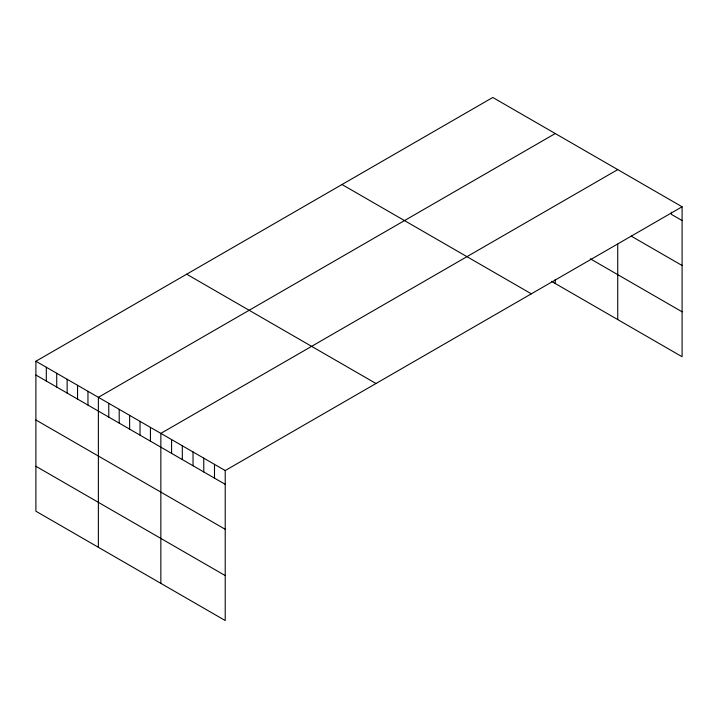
<?xml version="1.0" encoding="UTF-8"?>
<svg xmlns="http://www.w3.org/2000/svg" width="718" height="718" viewBox="0 0 718 718"><rect width="100%" height="100%" fill="white"/><g stroke="black" fill="none" stroke-linecap="round" stroke-linejoin="round"><path stroke-width="1.08" d="M682.1 206.775L225.219 470.55L225.219 620.531L35.9 511.225L35.9 361.253L492.781 97.468L682.1 206.775L682.1 356.747L551.469 281.33M555.256 133.539L98.375 397.323L98.375 547.295M617.731 169.61L160.85 433.394L160.85 583.366M682.1 220.561L671.375 214.368L671.375 212.25M631.14 236.078L682.1 265.507M590.277 258.794L682.1 311.809M342.01 184.517L531.329 293.824M186.671 274.204L375.99 383.511M35.9 361.253L225.219 470.55M35.9 375.029L225.219 484.336M35.9 419.976L225.219 529.283M35.9 466.278L225.219 575.585M617.731 244.129L617.731 319.591M555.256 279.428L555.256 283.52M214.494 464.358L214.494 478.143M203.768 458.165L203.768 471.95M193.034 451.972L193.034 465.758M182.309 445.779L182.309 459.565M171.584 439.587L171.584 453.363M150.439 427.381L150.439 441.166M140.028 421.367L140.028 435.153M129.617 415.354L129.617 429.14M119.206 409.341L119.206 423.126M108.786 403.328L108.786 417.113M87.964 391.31L87.964 405.096M77.553 385.297L77.553 399.082M67.142 379.284L67.142 393.069M56.722 373.27L56.722 387.056M46.311 367.257L46.311 381.043"/></g></svg>
